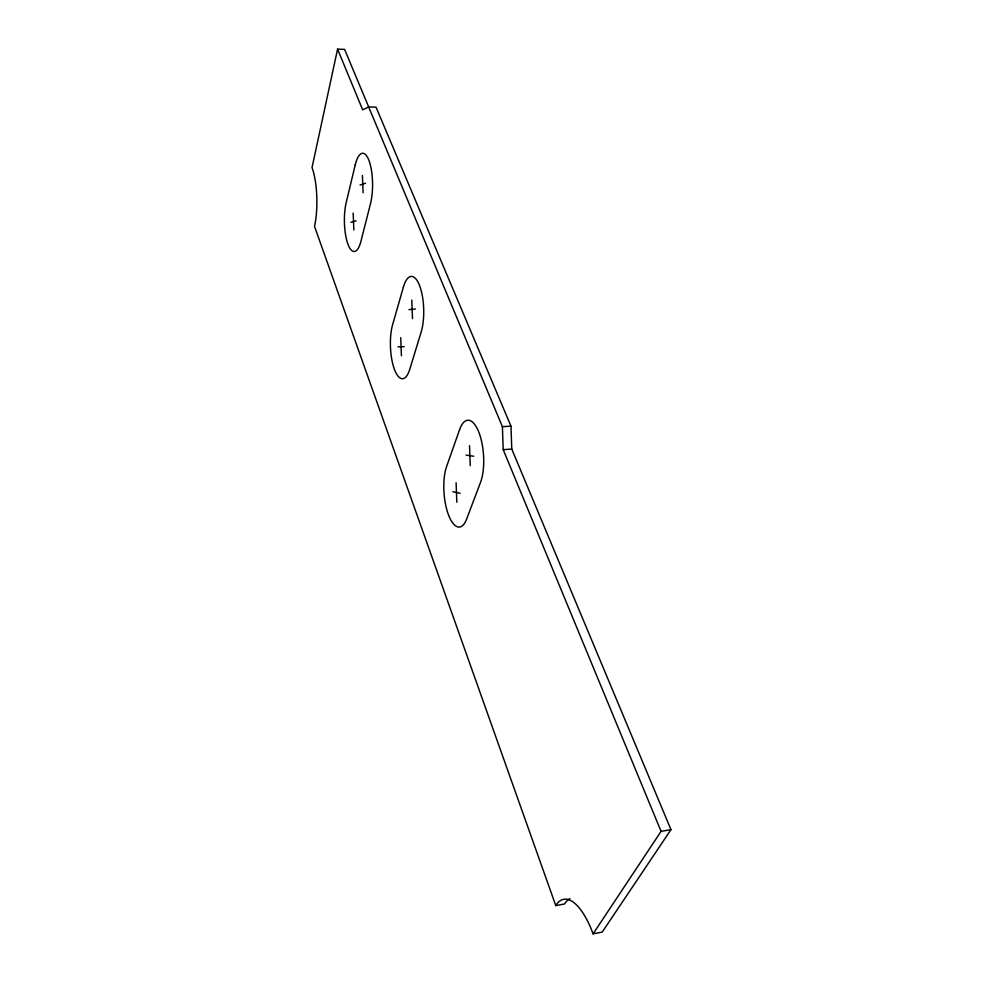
<?xml version="1.0" encoding="UTF-8"?>
<svg xmlns="http://www.w3.org/2000/svg" width="983" height="983" viewBox="0 0 983 983"><rect width="100%" height="100%" fill="white"/><g stroke="black" fill="none" stroke-linecap="round" stroke-linejoin="round"><path stroke-width="1.47" d="M337.574 49.15L312.029 167.565A41.065 11.513 89 0 1 314.511 226.373L555.776 905.601A63.231 23.703 78.4 0 1 593.081 933.85L602.21 932.081L670.971 829.664L511.774 449.084L510.976 426.155L376.01 107.122L368.674 106.975L362.678 109.85L337.574 49.15L344.591 49.383L502.399 426.671L503.21 449.649L661.08 831.348L593.081 933.85M360.061 185.037L365.479 183.207M350.931 222.269L356.129 220.868M555.776 905.601L564.537 903.991A63.084 23.948 78.3 0 1 569.943 898.585M661.08 831.348L670.971 829.664M408.977 309.62L415.367 309.043M503.21 449.649L511.774 449.084M502.399 426.671L510.976 426.155M398.029 346.815L404.148 346.655M466.102 455.117L473.72 456.247M452.844 491.746L460.118 493.282M353.167 213.114L353.855 230.022M400.72 337.673L401.42 355.797M362.408 175.466L363.108 192.779M456.1 482.751L456.812 502.252M411.791 300.048L412.504 318.615M469.53 445.668L470.255 465.684M355.207 164.997L346.237 202.412A30.018 9.277 89.1 0 0 348.019 244.398A30.018 9.277 89.1 0 0 360.97 241.191L370.48 203.727A30.78 9.658 89.5 0 0 368.834 160.118A30.78 9.658 89.5 0 0 355.207 164.997M403.386 287.122L392.647 324.574A32.058 10.825 87.7 0 0 394.502 369.534A32.058 10.825 87.7 0 0 409.714 369.473L421.142 332.119A32.857 11.317 88.2 0 0 419.471 285.34A32.857 11.317 88.2 0 0 403.386 287.122M459.602 429.596L446.601 466.569A34.663 12.693 85.6 0 0 448.531 514.969A34.663 12.693 85.6 0 0 466.581 519.171L480.478 482.506A35.535 13.357 86.1 0 0 478.795 432.065A35.535 13.357 86.1 0 0 459.602 429.596"/></g></svg>
